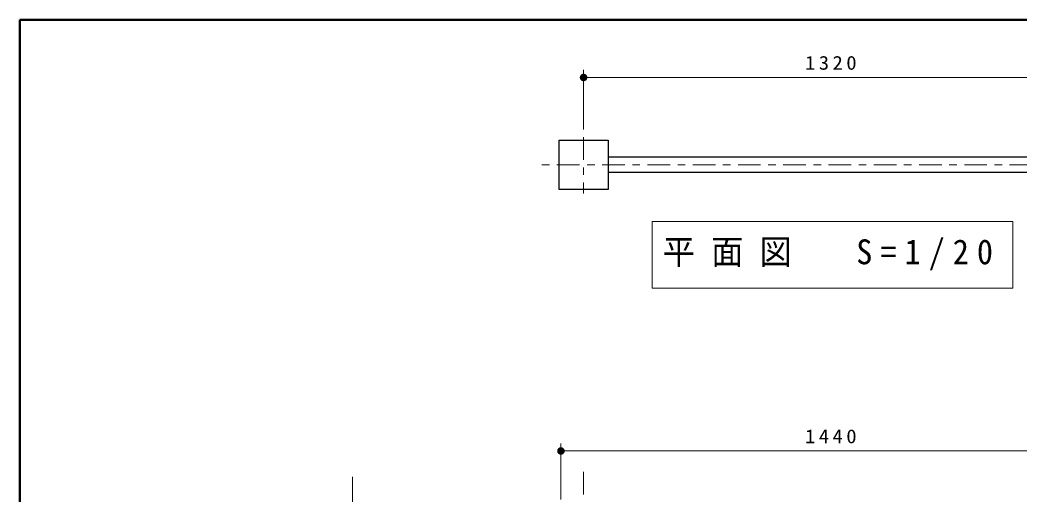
# Model space of a CAD drawing. Units: millimetres on the paper, scale 1:20. Extents: x -365 to 0, y -26 to 257.
# Drawn here: x -365 to -232.6, y 194.2 to 257 of the extents above; entities that cross this region are included whole.
import ezdxf

# ---------------------------------------------------------------- set-up
doc = ezdxf.new("R2010")
doc.units = ezdxf.units.MM
doc.linetypes.add('USER2', pattern=[6, 3, -1, 1, -1])
doc.layers.add('1_20', color=7, linetype='Continuous', lineweight=13)
doc.layers.add('NAKAMURA図枠', color=7, linetype='Continuous', lineweight=13)
doc.styles.add('ＭＳ ゴシック', font='')
doc.styles.get('ＭＳ ゴシック').set_extended_font_data('MS Gothic')

# ---------------------------------------------------------------- blocks, each defined once
blk = doc.blocks.new('filled_dot')
at = {"color": 0, "linetype": 'Continuous', "lineweight": -2, "const_width": 1.25}
blk.add_lwpolyline([(-0.625, 0, 1), (0.625, 0, 1)], format="xyb", close=True, dxfattribs=at)

msp = doc.modelspace()

# ---------------------------------------------------------------- linework, layer by layer
at = {"layer": '1_20'}
for p, q in [((-290.293, 242.469), (-290.293, 250.379)), ((-290.293, 249.379), (-224.293, 249.379)), ((-281.193, 230.28), (-281.193, 221.48)), ((-233.393, 230.28), (-281.193, 230.28)), ((-233.393, 221.48), (-233.393, 230.28)), ((-281.193, 221.48), (-233.393, 221.48)), ((-293.293, 193.473), (-293.293, 200.891)), ((-293.293, 199.891), (-221.293, 199.891)), ((-320.91, 101.973), (-320.91, 196.473))]:
    msp.add_line(p, q, dxfattribs=at)
at = {"layer": '1_20', "lineweight": 25}
for p, q in [((-293.548, 234.558), (-293.548, 241.068)), ((-293.548, 241.068), (-287.038, 241.068)), ((-287.038, 241.068), (-287.038, 234.558)), ((-227.548, 238.813), (-287.038, 238.813)), ((-227.548, 236.813), (-287.038, 236.813)), ((-287.038, 234.558), (-293.548, 234.558))]:
    msp.add_line(p, q, dxfattribs=at)
at = {"layer": '1_20', "linetype": 'USER2'}
for p, q in [((-290.293, 241.469), (-290.293, 234.023)), ((-218.817, 237.813), (-296.149, 237.813)), ((-290.293, 197.115), (-290.293, 66.631))]:
    msp.add_line(p, q, dxfattribs=at)
at = {"layer": 'NAKAMURA図枠', "lineweight": 50}
for p, q in [((-365, 257), (-365, 0)), ((0, 257), (-365, 257))]:
    msp.add_line(p, q, dxfattribs=at)

# ---------------------------------------------------------------- block references
at = {"layer": '1_20', "xscale": 0.4, "yscale": 0.4}
for p in [(-290.293, 249.379), (-293.293, 199.891)]:
    msp.add_blockref('filled_dot', p, dxfattribs=at)

# ---------------------------------------------------------------- texts
at = {"layer": '1_20', "style": 'ＭＳ ゴシック'}
for s, insert, char_height, attachment_point in [('\\T1.33;\\W1.1;1320', (-257.293, 250.379), 1.833, 8), ('\\T1.5;\\W0.95;平面図\u3000S=1/20', (-279.793, 225.88), 3.299, 4), ('\\T1.33;\\W1.1;1440', (-257.293, 200.891), 1.833, 8)]:
    msp.add_mtext(s, dxfattribs=dict(at, insert=insert, char_height=char_height, attachment_point=attachment_point))

doc.saveas('drawing.dxf')
